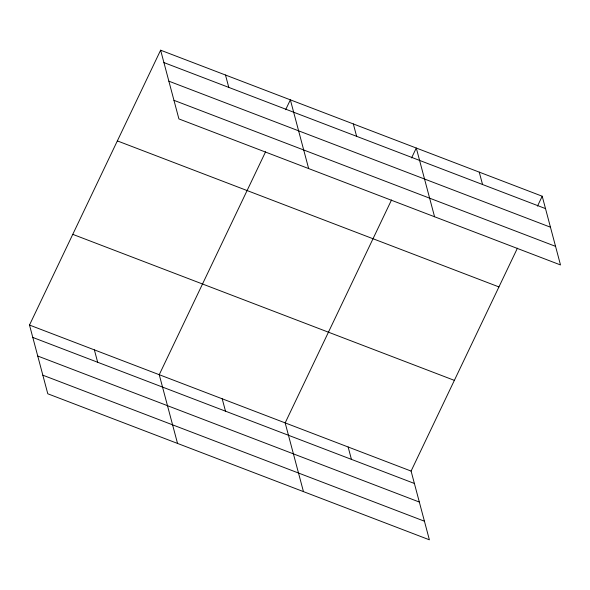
<?xml version="1.0" encoding="UTF-8"?>
<svg xmlns="http://www.w3.org/2000/svg" width="590" height="590" viewBox="0 0 590 590"><rect width="100%" height="100%" fill="white"/><g stroke="black" fill="none" stroke-linecap="round" stroke-linejoin="round"><path stroke-width="0.89" d="M517.43 248.169L411.09 471.078L429.38 539.806L47.79 393.781L29.5 325.053L160.62 50.194L542.21 196.219L560.5 264.947L178.91 118.922L160.62 50.194M265.581 151.792L159.241 374.702L177.531 443.429M285.641 109.74L290.361 99.843L308.651 168.57M391.509 199.981L285.169 422.89L303.452 491.618M411.569 157.928L416.289 148.031L434.572 216.759M537.49 206.117L542.21 196.219M163.917 62.577L545.507 208.602M168.865 81.177L550.455 227.202M173.962 100.329L555.551 246.355M117.351 140.899L498.941 286.924M72.769 234.348L454.359 380.373M29.5 325.053L411.09 471.078M32.797 337.436L414.387 483.461M37.745 356.028L419.335 502.053M42.841 375.188L424.431 521.213M479.25 172.125L482.546 184.508M353.329 123.937L356.618 136.32M348.13 446.984L351.426 459.367M225.491 75.019L228.787 87.401M222.201 398.796L225.498 411.178M94.371 349.877L97.667 362.26"/></g></svg>
